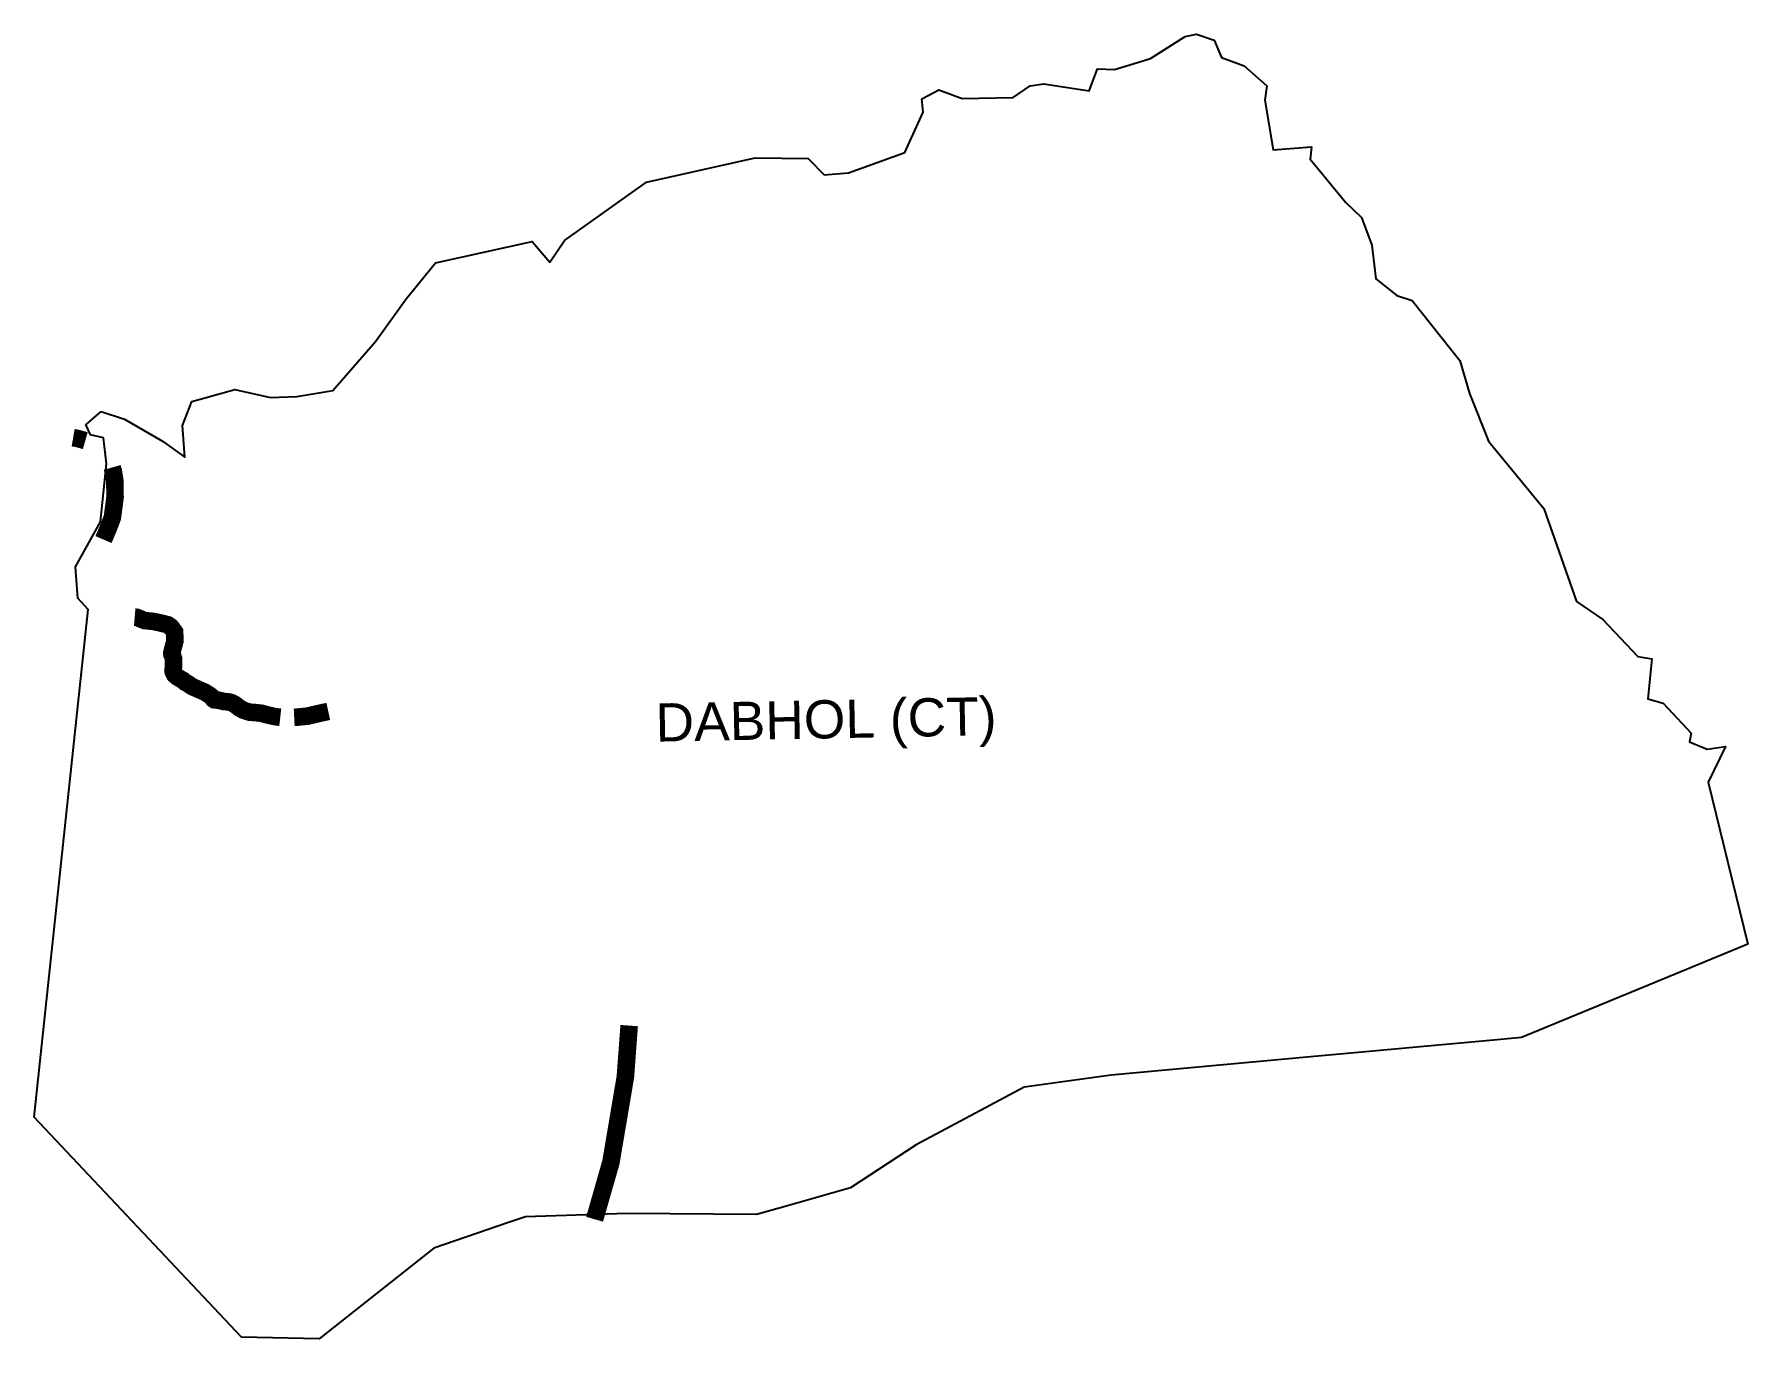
# Model space of a CAD drawing. Header units: metres. Extents: x 303788 to 308665, y 1944228 to 1947942.
import ezdxf

# ---------------------------------------------------------------- set-up
doc = ezdxf.new("R2010")
doc.units = ezdxf.units.M
for name, color, linetype in [('UNPROTECTED', 130, 'Continuous'), ('UNPROTECTED DUE TO CREEK', 150, 'Continuous'), ('village', 3, 'Continuous'), ('VILLAGE NAME', 250, 'Continuous')]:
    doc.layers.add(name, color=color, linetype=linetype)
doc.styles.get("Standard").update_dxf_attribs({"font": 'simplex.shx'})

msp = doc.modelspace()

# ---------------------------------------------------------------- linework, layer by layer
at = {"layer": 'UNPROTECTED', "const_width": 50, "flags": 128}
for points in [[(304010.1, 1946708.5), (304013.6, 1946696.3), (304017.7, 1946669.5), (304018.3, 1946624.2), (304015.5, 1946602.3), (304010.6, 1946565.9), (303998.8, 1946534.6), (303985.4, 1946503.3)], [(304074.2, 1946282.4), (304080.3, 1946281.9), (304101.9, 1946272.8), (304127.4, 1946270.3), (304148.3, 1946265.7), (304168.3, 1946260.8), (304177.6, 1946254.1), (304187.7, 1946240), (304188.4, 1946226.3), (304188.8, 1946215.2), (304183.3, 1946194.7), (304179.7, 1946180.3), (304180.1, 1946176.1), (304182.8, 1946170.2), (304184.6, 1946164.4), (304184.7, 1946157.5), (304184.5, 1946146.6), (304184.3, 1946137.8), (304183.2, 1946131.6), (304183.7, 1946127.3), (304187.9, 1946118.6), (304194.1, 1946113), (304203.2, 1946107.2), (304212.2, 1946102.2), (304217.5, 1946097.2), (304224.4, 1946093.8), (304230.1, 1946090), (304238.5, 1946084.3), (304253.9, 1946077.6), (304273.3, 1946069.2), (304288.6, 1946059.4), (304293.9, 1946054.7), (304298.3, 1946048.8), (304300.7, 1946047.2), (304312.4, 1946046), (304328.2, 1946042.3), (304343, 1946041), (304350.4, 1946038.7), (304359.9, 1946033.7), (304372, 1946023.9), (304383, 1946017.7), (304389, 1946015.7), (304402, 1946011.7), (304415.5, 1946010.9), (304435.8, 1946008.7), (304453.9, 1946003.6), (304474.4, 1945999), (304488.5, 1945997.4)], [(304528.1, 1945997), (304530.1, 1945997.1), (304565.4, 1946000.6), (304598.1, 1946008.2), (304625.1, 1946014.1)]]:
    msp.add_lwpolyline(points, dxfattribs=at)
at = {"layer": 'UNPROTECTED DUE TO CREEK', "const_width": 50, "flags": 128}
for points in [[(303899, 1946793.2), (303911.8, 1946791), (303933.6, 1946784.8)], [(305481.5, 1945119.7), (305470.7, 1944974.2), (305429.6, 1944731.1), (305383.1, 1944568.4)]]:
    msp.add_lwpolyline(points, dxfattribs=at)
at = {"layer": 'village', "flags": 128}
msp.add_lwpolyline([(303935.2, 1946830.3), (303978.3, 1946868.1)], dxfattribs=at)
at = {"layer": 'village', "color": 3, "true_color": 0x00ff00}
for points in [[(303978.3, 1946868.1, 0), (304045.2, 1946846.1, 0), (304153, 1946783.5, 0), (304216.8, 1946738.1, 0), (304209.8, 1946828.1, 0), (304236.7, 1946896.4, 0), (304359.1, 1946930.9, 0), (304460.3, 1946907.4, 0), (304535.8, 1946910.8, 0), (304637.6, 1946927.8, 0), (304759.7, 1947067.2, 0), (304846.8, 1947188.6, 0), (304930.7, 1947291.5, 0), (305205, 1947351.4, 0), (305255.7, 1947292.6, 0), (305297.4, 1947354.8, 0), (305530.7, 1947520.9, 0), (305840.2, 1947589.6, 0), (305990.5, 1947587.7, 0), (306036.8, 1947541.1, 0), (306105.4, 1947547.6, 0), (306266.3, 1947605.2, 0), (306318.3, 1947720.3, 0), (306314.8, 1947758.2, 0), (306362.8, 1947783.5, 0), (306428.8, 1947759.2, 0), (306574.7, 1947762, 0), (306622.3, 1947794.7, 0), (306661.9, 1947800.2, 0), (306790.6, 1947780.8, 0), (306814.5, 1947842.9, 0), (306863.1, 1947841.7, 0), (306964.7, 1947872.7, 0), (307063.5, 1947935.4, 0), (307096.4, 1947941.7, 0), (307146.5, 1947924.9, 0), (307167.5, 1947875.9, 0), (307232.1, 1947851.7, 0), (307296.1, 1947795.1, 0), (307290.4, 1947754.2, 0), (307314.7, 1947612.3, 0), (307422.9, 1947620.9, 0), (307419.9, 1947586.2, 0), (307521.4, 1947462.4, 0), (307566, 1947419.7, 0), (307595.3, 1947341.8, 0), (307606.8, 1947245.9, 0), (307666.5, 1947197.6, 0), (307709.9, 1947184.1, 0), (307845.9, 1947012.9, 0), (307872.8, 1946918.6, 0), (307926.9, 1946783.4, 0), (308084.5, 1946591.3, 0), (308177.6, 1946326.5, 0), (308252.3, 1946275.7, 0), (308352.2, 1946170, 0), (308392.3, 1946164.2, 0), (308380.7, 1946049.6, 0), (308424.5, 1946037.1, 0), (308503.8, 1945952.6, 0), (308499.4, 1945927.3, 0), (308549.3, 1945907, 0), (308601.5, 1945914.5, 0), (308552.6, 1945813.1, 0), (308664.8, 1945351.3, 0)], [(308664.8, 1945351.3, 0), (308474.9, 1945273, 0), (308021.2, 1945085.8, 0), (307952.2, 1945079.5, 0), (307420.6, 1945030.9, 0), (306853.6, 1944979, 0), (306605.6, 1944944, 0), (306298.4, 1944780.2, 0), (306111.6, 1944657.7, 0), (305932.2, 1944606.7, 0), (305843.9, 1944581.6, 0), (305474.9, 1944585, 0), (305186.4, 1944575.7, 0), (305138.1, 1944559.2, 0), (304925.5, 1944486.2, 0), (304599, 1944228.3, 0), (304377.7, 1944233.1, 0), (303788.4, 1944858.7, 0), (303941.7, 1946304.1, 0), (303912.7, 1946336.3, 0), (303906.1, 1946425.6, 0), (303976.7, 1946553.6, 0), (303993.9, 1946719.2, 0), (303985.5, 1946792.9, 0), (303948.2, 1946801.3, 0), (303935, 1946830.7, 0)]]:
    msp.add_polyline3d(points, dxfattribs=at)

# ---------------------------------------------------------------- texts
at = {"layer": 'VILLAGE NAME', "insert": (305555.4, 1946036.7), "char_height": 108.748, "attachment_point": 1, "rotation": 1.1028}
msp.add_mtext_dynamic_manual_height_columns('{\\fArial|b0|i0|c0|p34;DABHOL (CT)}', width=1571.314, gutter_width=543.7, heights=[0], dxfattribs=at)

doc.saveas('drawing.dxf')
